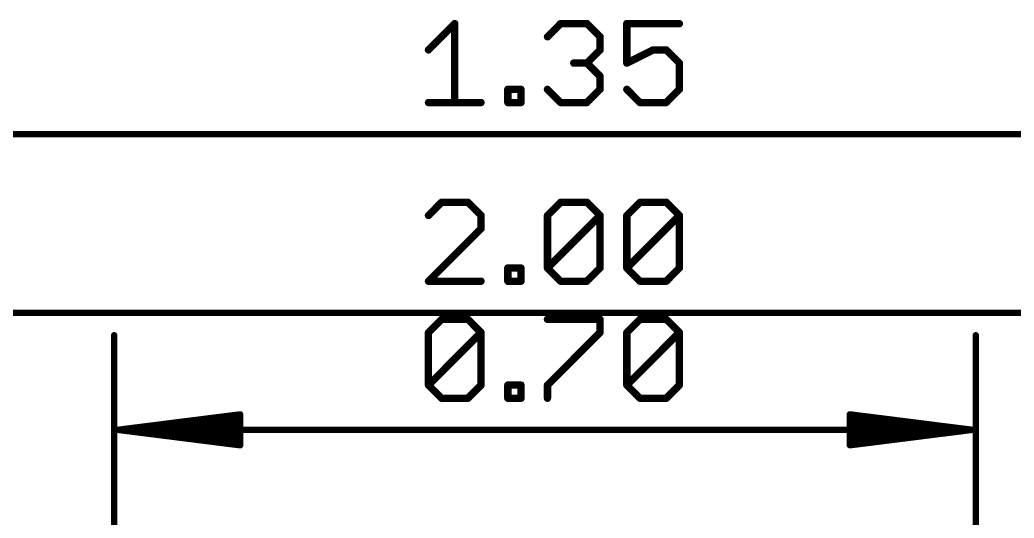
# Model space of a CAD drawing. Extents: x -30.9 to 32.9, y -36.3 to 40.7.
# Drawn here: x -10.84 to 9.68, y 30.44 to 40.71 of the extents above; entities that cross this region are included whole.
import ezdxf

# ---------------------------------------------------------------- set-up
doc = ezdxf.new("R2010")
doc.units = 0
doc.layers.add('47', color=253, linetype='CONTINUOUS')

msp = doc.modelspace()

# ---------------------------------------------------------------- linework, layer by layer
at = {"layer": '47'}
for points, const_width in [([(-2.4052, 40.0894), (-1.8629, 40.6317)], 0.1524), ([(-1.8629, 40.6317), (-1.8629, 39.0047)], 0.1524), ([(0.0505, 40.3605), (0.3217, 40.6317)], 0.1524), ([(0.3217, 40.6317), (0.864, 40.6317)], 0.1524), ([(0.864, 40.6317), (1.1352, 40.3605)], 0.1524), ([(2.7724, 40.6317), (1.6877, 40.6317)], 0.1524), ([(1.6877, 40.6317), (1.6877, 39.8182)], 0.1524), ([(1.1352, 40.3605), (1.1352, 40.0894)], 0.1524), ([(1.1352, 40.0894), (0.864, 39.8182)], 0.1524), ([(1.6877, 39.8182), (2.23, 40.0894)], 0.1524), ([(2.23, 40.0894), (2.5012, 40.0894)], 0.1524), ([(2.5012, 40.0894), (2.7724, 39.8182)], 0.1524), ([(0.864, 39.8182), (0.5929, 39.8182)], 0.1524), ([(0.864, 39.8182), (1.1352, 39.547)], 0.1524), ([(2.7724, 39.8182), (2.7724, 39.2759)], 0.1524), ([(1.1352, 39.547), (1.1352, 39.2759)], 0.1524), ([(-0.768, 39.0047), (-0.768, 39.2759)], 0.1524), ([(-0.768, 39.2759), (-0.4969, 39.2759)], 0.1524), ([(-0.4969, 39.2759), (-0.4969, 39.0047)], 0.1524), ([(0.3217, 39.0047), (0.0505, 39.2759)], 0.1524), ([(1.1352, 39.2759), (0.864, 39.0047)], 0.1524), ([(1.9589, 39.0047), (1.6877, 39.2759)], 0.1524), ([(2.7724, 39.2759), (2.5012, 39.0047)], 0.1524), ([(-2.4052, 39.0047), (-1.3205, 39.0047)], 0.1524), ([(-0.4969, 39.0047), (-0.768, 39.0047)], 0.1524), ([(0.864, 39.0047), (0.3217, 39.0047)], 0.1524), ([(2.5012, 39.0047), (1.9589, 39.0047)], 0.1524), ([(-17.08, 38.354), (17.08, 38.354)], 0.13), ([(-2.134, 36.9487), (-2.4052, 36.6775)], 0.1524), ([(-1.5917, 36.9487), (-2.134, 36.9487)], 0.1524), ([(-1.3205, 36.6775), (-1.5917, 36.9487)], 0.1524), ([(0.0505, 36.6775), (0.3217, 36.9487)], 0.1524), ([(0.3217, 36.9487), (0.864, 36.9487)], 0.1524), ([(0.864, 36.9487), (1.1352, 36.6775)], 0.1524), ([(1.6877, 36.6775), (1.9589, 36.9487)], 0.1524), ([(1.9589, 36.9487), (2.5012, 36.9487)], 0.1524), ([(2.5012, 36.9487), (2.7724, 36.6775)], 0.1524), ([(-1.3205, 36.4064), (-1.3205, 36.6775)], 0.1524), ([(0.0505, 35.5929), (0.0505, 36.6775)], 0.1524), ([(0.0505, 35.5929), (1.1352, 36.6775)], 0.1524), ([(1.1352, 36.6775), (1.1352, 35.5929)], 0.1524), ([(1.6877, 35.5929), (1.6877, 36.6775)], 0.1524), ([(1.6877, 35.5929), (2.7724, 36.6775)], 0.1524), ([(2.7724, 36.6775), (2.7724, 35.5929)], 0.1524), ([(-2.4052, 35.3217), (-1.3205, 36.4064)], 0.1524), ([(-0.768, 35.3217), (-0.768, 35.5929)], 0.1524), ([(-0.768, 35.5929), (-0.4969, 35.5929)], 0.1524), ([(-0.4969, 35.5929), (-0.4969, 35.3217)], 0.1524), ([(0.3217, 35.3217), (0.0505, 35.5929)], 0.1524), ([(1.1352, 35.5929), (0.864, 35.3217)], 0.1524), ([(1.9589, 35.3217), (1.6877, 35.5929)], 0.1524), ([(2.7724, 35.5929), (2.5012, 35.3217)], 0.1524), ([(-1.3205, 35.3217), (-2.4052, 35.3217)], 0.1524), ([(-0.4969, 35.3217), (-0.768, 35.3217)], 0.1524), ([(0.864, 35.3217), (0.3217, 35.3217)], 0.1524), ([(2.5012, 35.3217), (1.9589, 35.3217)], 0.1524), ([(-25.335, 34.671), (25.335, 34.671)], 0.13), ([(-2.4052, 34.2645), (-2.134, 34.5357)], 0.1524), ([(-2.134, 34.5357), (-1.5917, 34.5357)], 0.1524), ([(-1.5917, 34.5357), (-1.3205, 34.2645)], 0.1524), ([(0.0505, 34.5357), (1.1352, 34.5357)], 0.1524), ([(1.1352, 34.5357), (1.1352, 34.2645)], 0.1524), ([(1.6877, 34.2645), (1.9589, 34.5357)], 0.1524), ([(1.9589, 34.5357), (2.5012, 34.5357)], 0.1524), ([(2.5012, 34.5357), (2.7724, 34.2645)], 0.1524), ([(-8.89, 27.559), (-8.89, 34.208)], 0.13), ([(-2.4052, 33.1799), (-2.4052, 34.2645)], 0.1524), ([(-2.4052, 33.1799), (-1.3205, 34.2645)], 0.1524), ([(-1.3205, 34.2645), (-1.3205, 33.1799)], 0.1524), ([(1.1352, 34.2645), (0.0505, 33.1799)], 0.1524), ([(1.6877, 33.1799), (1.6877, 34.2645)], 0.1524), ([(1.6877, 33.1799), (2.7724, 34.2645)], 0.1524), ([(2.7724, 34.2645), (2.7724, 33.1799)], 0.1524), ([(8.89, 27.559), (8.89, 34.208)], 0.13), ([(-2.134, 32.9087), (-2.4052, 33.1799)], 0.1524), ([(-1.3205, 33.1799), (-1.5917, 32.9087)], 0.1524), ([(-0.768, 32.9087), (-0.768, 33.1799)], 0.1524), ([(-0.768, 33.1799), (-0.4969, 33.1799)], 0.1524), ([(-0.4969, 33.1799), (-0.4969, 32.9087)], 0.1524), ([(0.0505, 33.1799), (0.0505, 32.9087)], 0.1524), ([(1.9589, 32.9087), (1.6877, 33.1799)], 0.1524), ([(2.7724, 33.1799), (2.5012, 32.9087)], 0.1524), ([(-1.5917, 32.9087), (-2.134, 32.9087)], 0.1524), ([(-0.4969, 32.9087), (-0.768, 32.9087)], 0.1524), ([(2.5012, 32.9087), (1.9589, 32.9087)], 0.1524), ([(-8.825, 32.258), (-6.29, 32.5772)], 0.13), ([(-6.29, 32.5772), (-6.29, 31.9388)], 0.13), ([(8.825, 32.258), (6.29, 32.5772)], 0.13), ([(6.29, 32.5772), (6.29, 31.9388)], 0.13), ([(-8.825, 32.258), (-6.29, 32.518)], 0.13), ([(-8.825, 32.258), (-6.29, 32.388)], 0.13), ([(8.825, 32.258), (6.29, 32.518)], 0.13), ([(8.825, 32.258), (6.29, 32.388)], 0.13), ([(-8.825, 32.258), (8.825, 32.258)], 0.13), ([(-6.29, 31.9388), (-8.825, 32.258)], 0.13), ([(-6.29, 32.128), (-8.825, 32.258)], 0.13), ([(-6.29, 31.998), (-8.825, 32.258)], 0.13), ([(6.29, 31.9388), (8.825, 32.258)], 0.13), ([(6.29, 32.128), (8.825, 32.258)], 0.13), ([(6.29, 31.998), (8.825, 32.258)], 0.13)]:
    msp.add_lwpolyline(points, dxfattribs=dict(at, const_width=const_width))
for points, const_width in [([(-1.8248, 40.6317, 1), (-1.901, 40.6317)], 0.0762), ([(-1.8359, 40.6047, 1), (-1.8898, 40.6586)], 0.0762), ([(0.3217, 40.6698, 1), (0.3217, 40.5936)], 0.0762), ([(0.3486, 40.6047, 1), (0.2948, 40.6586)], 0.0762), ([(0.891, 40.6586, 1), (0.8371, 40.6047)], 0.0762), ([(0.864, 40.5936, 1), (0.864, 40.6698)], 0.0762), ([(1.6877, 40.6698, 1), (1.6877, 40.5936)], 0.0762), ([(1.7258, 40.6317, 1), (1.6496, 40.6317)], 0.0762), ([(2.7724, 40.5936, 1), (2.7724, 40.6698)], 0.0762), ([(0.0236, 40.3875, 1), (0.0775, 40.3336)], 0.0762), ([(1.1733, 40.3605, 1), (1.0971, 40.3605)], 0.0762), ([(1.1083, 40.3336, 1), (1.1621, 40.3875)], 0.0762), ([(-2.4321, 40.1163, 1), (-2.3782, 40.0624)], 0.0762), ([(1.0971, 40.0894, 1), (1.1733, 40.0894)], 0.0762), ([(1.1621, 40.0624, 1), (1.1083, 40.1163)], 0.0762), ([(2.23, 40.1275, 1), (2.23, 40.0513)], 0.0762), ([(2.2471, 40.0553, 1), (2.213, 40.1234)], 0.0762), ([(2.5281, 40.1163, 1), (2.4743, 40.0624)], 0.0762), ([(2.5012, 40.0513, 1), (2.5012, 40.1275)], 0.0762), ([(0.5929, 39.8563, 1), (0.5929, 39.7801)], 0.0762), ([(0.891, 39.8451, 1), (0.8371, 39.7913)], 0.0762), ([(0.8371, 39.8451, 1), (0.891, 39.7913)], 0.0762), ([(0.864, 39.7801, 1), (0.864, 39.8563)], 0.0762), ([(1.6707, 39.8523, 1), (1.7047, 39.7841)], 0.0762), ([(1.6496, 39.8182, 1), (1.7258, 39.8182)], 0.0762), ([(2.8105, 39.8182, 1), (2.7343, 39.8182)], 0.0762), ([(2.7454, 39.7913, 1), (2.7993, 39.8451)], 0.0762), ([(1.1733, 39.547, 1), (1.0971, 39.547)], 0.0762), ([(1.1083, 39.5201, 1), (1.1621, 39.574)], 0.0762), ([(-0.7299, 39.2759, 1), (-0.8061, 39.2759)], 0.0762), ([(-0.768, 39.314, 1), (-0.768, 39.2378)], 0.0762), ([(-0.4588, 39.2759, 1), (-0.535, 39.2759)], 0.0762), ([(-0.4969, 39.2378, 1), (-0.4969, 39.314)], 0.0762), ([(0.0775, 39.3028, 1), (0.0236, 39.2489)], 0.0762), ([(1.0971, 39.2759, 1), (1.1733, 39.2759)], 0.0762), ([(1.1621, 39.2489, 1), (1.1083, 39.3028)], 0.0762), ([(1.7146, 39.3028, 1), (1.6608, 39.2489)], 0.0762), ([(2.7343, 39.2759, 1), (2.8105, 39.2759)], 0.0762), ([(2.7993, 39.2489, 1), (2.7454, 39.3028)], 0.0762), ([(-2.4052, 39.0428, 1), (-2.4052, 38.9666)], 0.0762), ([(-1.901, 39.0047, 1), (-1.8248, 39.0047)], 0.0762), ([(-1.3205, 38.9666, 1), (-1.3205, 39.0428)], 0.0762), ([(-0.768, 39.0428, 1), (-0.768, 38.9666)], 0.0762), ([(-0.8061, 39.0047, 1), (-0.7299, 39.0047)], 0.0762), ([(-0.535, 39.0047, 1), (-0.4588, 39.0047)], 0.0762), ([(-0.4969, 38.9666, 1), (-0.4969, 39.0428)], 0.0762), ([(0.3217, 39.0428, 1), (0.3217, 38.9666)], 0.0762), ([(0.2948, 38.9778, 1), (0.3486, 39.0316)], 0.0762), ([(0.8371, 39.0316, 1), (0.891, 38.9778)], 0.0762), ([(0.864, 38.9666, 1), (0.864, 39.0428)], 0.0762), ([(1.9589, 39.0428, 1), (1.9589, 38.9666)], 0.0762), ([(1.9319, 38.9778, 1), (1.9858, 39.0316)], 0.0762), ([(2.4743, 39.0316, 1), (2.5281, 38.9778)], 0.0762), ([(2.5012, 38.9666, 1), (2.5012, 39.0428)], 0.0762), ([(-2.134, 36.9868, 1), (-2.134, 36.9106)], 0.0762), ([(-2.1071, 36.9217, 1), (-2.161, 36.9756)], 0.0762), ([(-1.5648, 36.9756, 1), (-1.6186, 36.9217)], 0.0762), ([(-1.5917, 36.9106, 1), (-1.5917, 36.9868)], 0.0762), ([(0.3217, 36.9868, 1), (0.3217, 36.9106)], 0.0762), ([(0.3486, 36.9217, 1), (0.2948, 36.9756)], 0.0762), ([(0.891, 36.9756, 1), (0.8371, 36.9217)], 0.0762), ([(0.864, 36.9106, 1), (0.864, 36.9868)], 0.0762), ([(1.9589, 36.9868, 1), (1.9589, 36.9106)], 0.0762), ([(1.9858, 36.9217, 1), (1.9319, 36.9756)], 0.0762), ([(2.5281, 36.9756, 1), (2.4743, 36.9217)], 0.0762), ([(2.5012, 36.9106, 1), (2.5012, 36.9868)], 0.0762), ([(-2.4321, 36.7045, 1), (-2.3782, 36.6506)], 0.0762), ([(-1.2824, 36.6775, 1), (-1.3586, 36.6775)], 0.0762), ([(-1.3475, 36.6506, 1), (-1.2936, 36.7045)], 0.0762), ([(0.0886, 36.6775, 1), (0.0124, 36.6775)], 0.0762), ([(0.0236, 36.7045, 1), (0.0775, 36.6506)], 0.0762), ([(1.1733, 36.6775, 1), (1.0971, 36.6775)], 0.0762), ([(1.1621, 36.6506, 1), (1.1083, 36.7045)], 0.0762), ([(1.1083, 36.6506, 1), (1.1621, 36.7045)], 0.0762), ([(1.7258, 36.6775, 1), (1.6496, 36.6775)], 0.0762), ([(1.6608, 36.7045, 1), (1.7146, 36.6506)], 0.0762), ([(2.8105, 36.6775, 1), (2.7343, 36.6775)], 0.0762), ([(2.7993, 36.6506, 1), (2.7454, 36.7045)], 0.0762), ([(2.7454, 36.6506, 1), (2.7993, 36.7045)], 0.0762), ([(-1.3586, 36.4064, 1), (-1.2824, 36.4064)], 0.0762), ([(-1.2936, 36.3794, 1), (-1.3475, 36.4333)], 0.0762), ([(-0.7299, 35.5929, 1), (-0.8061, 35.5929)], 0.0762), ([(-0.768, 35.631, 1), (-0.768, 35.5548)], 0.0762), ([(-0.4588, 35.5929, 1), (-0.535, 35.5929)], 0.0762), ([(-0.4969, 35.5548, 1), (-0.4969, 35.631)], 0.0762), ([(0.0775, 35.6198, 1), (0.0236, 35.5659)], 0.0762), ([(0.0236, 35.6198, 1), (0.0775, 35.5659)], 0.0762), ([(0.0124, 35.5929, 1), (0.0886, 35.5929)], 0.0762), ([(1.0971, 35.5929, 1), (1.1733, 35.5929)], 0.0762), ([(1.1621, 35.5659, 1), (1.1083, 35.6198)], 0.0762), ([(1.7146, 35.6198, 1), (1.6608, 35.5659)], 0.0762), ([(1.6608, 35.6198, 1), (1.7146, 35.5659)], 0.0762), ([(1.6496, 35.5929, 1), (1.7258, 35.5929)], 0.0762), ([(2.7343, 35.5929, 1), (2.8105, 35.5929)], 0.0762), ([(2.7993, 35.5659, 1), (2.7454, 35.6198)], 0.0762), ([(-2.4052, 35.3598, 1), (-2.4052, 35.2836)], 0.0762), ([(-2.4321, 35.3486, 1), (-2.3782, 35.2948)], 0.0762), ([(-1.3205, 35.2836, 1), (-1.3205, 35.3598)], 0.0762), ([(-0.768, 35.3598, 1), (-0.768, 35.2836)], 0.0762), ([(-0.8061, 35.3217, 1), (-0.7299, 35.3217)], 0.0762), ([(-0.535, 35.3217, 1), (-0.4588, 35.3217)], 0.0762), ([(-0.4969, 35.2836, 1), (-0.4969, 35.3598)], 0.0762), ([(0.3217, 35.3598, 1), (0.3217, 35.2836)], 0.0762), ([(0.2948, 35.2948, 1), (0.3486, 35.3486)], 0.0762), ([(0.8371, 35.3486, 1), (0.891, 35.2948)], 0.0762), ([(0.864, 35.2836, 1), (0.864, 35.3598)], 0.0762), ([(1.9589, 35.3598, 1), (1.9589, 35.2836)], 0.0762), ([(1.9319, 35.2948, 1), (1.9858, 35.3486)], 0.0762), ([(2.4743, 35.3486, 1), (2.5281, 35.2948)], 0.0762), ([(2.5012, 35.2836, 1), (2.5012, 35.3598)], 0.0762), ([(-2.134, 34.5738, 1), (-2.134, 34.4976)], 0.0762), ([(-2.1071, 34.5087, 1), (-2.161, 34.5626)], 0.0762), ([(-1.5648, 34.5626, 1), (-1.6186, 34.5087)], 0.0762), ([(-1.5917, 34.4976, 1), (-1.5917, 34.5738)], 0.0762), ([(0.0505, 34.5738, 1), (0.0505, 34.4976)], 0.0762), ([(1.1733, 34.5357, 1), (1.0971, 34.5357)], 0.0762), ([(1.1352, 34.4976, 1), (1.1352, 34.5738)], 0.0762), ([(1.9589, 34.5738, 1), (1.9589, 34.4976)], 0.0762), ([(1.9858, 34.5087, 1), (1.9319, 34.5626)], 0.0762), ([(2.5281, 34.5626, 1), (2.4743, 34.5087)], 0.0762), ([(2.5012, 34.4976, 1), (2.5012, 34.5738)], 0.0762), ([(-8.8575, 34.208, 1), (-8.9225, 34.208)], 0.065), ([(-2.3671, 34.2645, 1), (-2.4433, 34.2645)], 0.0762), ([(-2.4321, 34.2915, 1), (-2.3782, 34.2376)], 0.0762), ([(-1.2824, 34.2645, 1), (-1.3586, 34.2645)], 0.0762), ([(-1.2936, 34.2376, 1), (-1.3475, 34.2915)], 0.0762), ([(-1.3475, 34.2376, 1), (-1.2936, 34.2915)], 0.0762), ([(1.0971, 34.2645, 1), (1.1733, 34.2645)], 0.0762), ([(1.1621, 34.2376, 1), (1.1083, 34.2915)], 0.0762), ([(1.7258, 34.2645, 1), (1.6496, 34.2645)], 0.0762), ([(1.6608, 34.2915, 1), (1.7146, 34.2376)], 0.0762), ([(2.8105, 34.2645, 1), (2.7343, 34.2645)], 0.0762), ([(2.7993, 34.2376, 1), (2.7454, 34.2915)], 0.0762), ([(2.7454, 34.2376, 1), (2.7993, 34.2915)], 0.0762), ([(8.9225, 34.208, 1), (8.8575, 34.208)], 0.065), ([(-2.3782, 33.2068, 1), (-2.4321, 33.1529)], 0.0762), ([(-2.4321, 33.2068, 1), (-2.3782, 33.1529)], 0.0762), ([(-1.2936, 33.1529, 1), (-1.3475, 33.2068)], 0.0762), ([(-0.7299, 33.1799, 1), (-0.8061, 33.1799)], 0.0762), ([(-0.768, 33.218, 1), (-0.768, 33.1418)], 0.0762), ([(-0.4588, 33.1799, 1), (-0.535, 33.1799)], 0.0762), ([(-0.4969, 33.1418, 1), (-0.4969, 33.218)], 0.0762), ([(0.0886, 33.1799, 1), (0.0124, 33.1799)], 0.0762), ([(0.0236, 33.2068, 1), (0.0775, 33.1529)], 0.0762), ([(1.7146, 33.2068, 1), (1.6608, 33.1529)], 0.0762), ([(1.6608, 33.2068, 1), (1.7146, 33.1529)], 0.0762), ([(2.7993, 33.1529, 1), (2.7454, 33.2068)], 0.0762), ([(-2.4433, 33.1799, 1), (-2.3671, 33.1799)], 0.0762), ([(-1.3586, 33.1799, 1), (-1.2824, 33.1799)], 0.0762), ([(1.6496, 33.1799, 1), (1.7258, 33.1799)], 0.0762), ([(2.7343, 33.1799, 1), (2.8105, 33.1799)], 0.0762), ([(-2.134, 32.9468, 1), (-2.134, 32.8706)], 0.0762), ([(-2.161, 32.8818, 1), (-2.1071, 32.9356)], 0.0762), ([(-1.6186, 32.9356, 1), (-1.5648, 32.8818)], 0.0762), ([(-1.5917, 32.8706, 1), (-1.5917, 32.9468)], 0.0762), ([(-0.768, 32.9468, 1), (-0.768, 32.8706)], 0.0762), ([(-0.8061, 32.9087, 1), (-0.7299, 32.9087)], 0.0762), ([(-0.535, 32.9087, 1), (-0.4588, 32.9087)], 0.0762), ([(-0.4969, 32.8706, 1), (-0.4969, 32.9468)], 0.0762), ([(0.0124, 32.9087, 1), (0.0886, 32.9087)], 0.0762), ([(1.9589, 32.9468, 1), (1.9589, 32.8706)], 0.0762), ([(1.9319, 32.8818, 1), (1.9858, 32.9356)], 0.0762), ([(2.4743, 32.9356, 1), (2.5281, 32.8818)], 0.0762), ([(2.5012, 32.8706, 1), (2.5012, 32.9468)], 0.0762), ([(-6.2575, 32.5772, 1), (-6.3225, 32.5772)], 0.065), ([(-6.2859, 32.545, 1), (-6.2941, 32.6095)], 0.065), ([(6.2941, 32.6095, 1), (6.2859, 32.545)], 0.065), ([(6.3225, 32.5772, 1), (6.2575, 32.5772)], 0.065), ([(-6.2867, 32.4857, 1), (-6.2933, 32.5503)], 0.065), ([(-6.2883, 32.3555, 1), (-6.2917, 32.4205)], 0.065), ([(6.2933, 32.5503, 1), (6.2867, 32.4857)], 0.065), ([(6.2917, 32.4205, 1), (6.2883, 32.3555)], 0.065), ([(-8.825, 32.2905, 1), (-8.825, 32.2255)], 0.065), ([(-8.8209, 32.2902, 1), (-8.8291, 32.2258)], 0.065), ([(-8.8267, 32.2905, 1), (-8.8233, 32.2255)], 0.065), ([(-8.8233, 32.2905, 1), (-8.8267, 32.2255)], 0.065), ([(-8.8217, 32.2903, 1), (-8.8283, 32.2257)], 0.065), ([(-8.8283, 32.2903, 1), (-8.8217, 32.2257)], 0.065), ([(-8.8291, 32.2902, 1), (-8.8209, 32.2258)], 0.065), ([(8.8291, 32.2258, 1), (8.8209, 32.2902)], 0.065), ([(8.8209, 32.2258, 1), (8.8291, 32.2902)], 0.065), ([(8.8283, 32.2257, 1), (8.8217, 32.2903)], 0.065), ([(8.8217, 32.2257, 1), (8.8283, 32.2903)], 0.065), ([(8.8233, 32.2255, 1), (8.8267, 32.2905)], 0.065), ([(8.8267, 32.2255, 1), (8.8233, 32.2905)], 0.065), ([(8.825, 32.2255, 1), (8.825, 32.2905)], 0.065), ([(-6.2933, 31.9657, 1), (-6.2867, 32.0303)], 0.065), ([(-6.2917, 32.0955, 1), (-6.2883, 32.1605)], 0.065), ([(6.2883, 32.1605, 1), (6.2917, 32.0955)], 0.065), ([(6.2867, 32.0303, 1), (6.2933, 31.9657)], 0.065), ([(-6.3225, 31.9388, 1), (-6.2575, 31.9388)], 0.065), ([(-6.2941, 31.9065, 1), (-6.2859, 31.971)], 0.065), ([(6.2859, 31.971, 1), (6.2941, 31.9065)], 0.065), ([(6.2575, 31.9388, 1), (6.3225, 31.9388)], 0.065)]:
    msp.add_lwpolyline(points, format="xyb", dxfattribs=dict(at, const_width=const_width))

doc.saveas('drawing.dxf')
